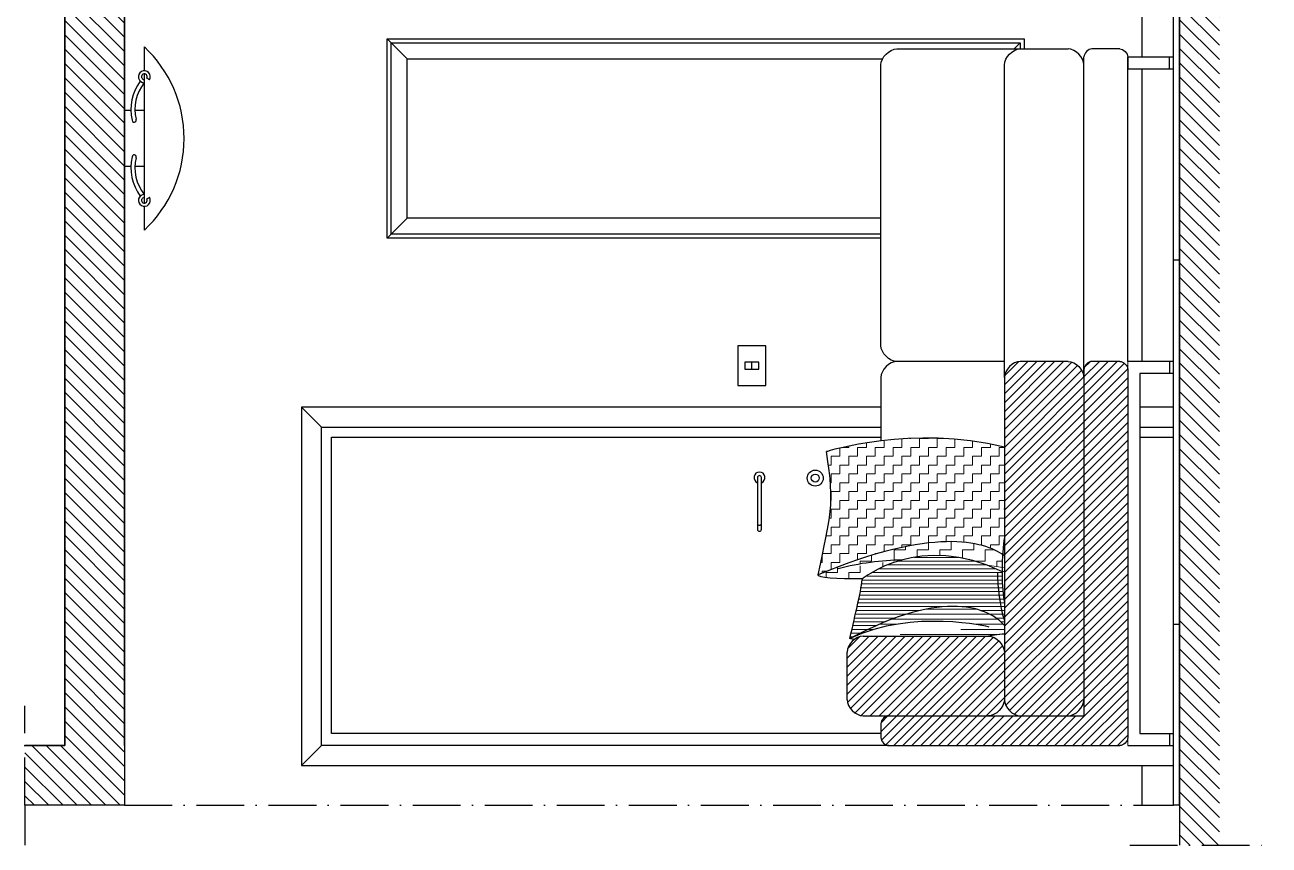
# Model space of a CAD drawing. Header units: millimetres. Extents: x 990 to 5684, y 331 to 3337.
# Drawn here: x 3400.6 to 3713.1, y 1077.1 to 1283.2 of the extents above; entities that cross this region are included whole.
import ezdxf

# ---------------------------------------------------------------- set-up
doc = ezdxf.new("R2010")
doc.units = ezdxf.units.MM
doc.linetypes.add('ACAD_ISO10W100', pattern=[18, 12, -3, 0, -3])
doc.layers.get('0').update_dxf_attribs({"color": 255})
for name, color, linetype, lineweight in [('A-FURN', 8, 'Continuous', 18), ('A-WALL-FULL', 255, 'Continuous', 35), ('A-WALL-FULL-EXTR', 255, 'Continuous', 35)]:
    doc.layers.add(name, color=color, linetype=linetype, lineweight=lineweight)
for name, color, linetype in [('A-SECT D-MCUT', 181, 'Continuous'), ('GIUNZIONI', 2, 'Continuous'), ('linee sezionee', 241, 'Continuous'), ('Livello 1', 175, 'Continuous'), ('vite 3', 250, 'Continuous'), ('VITI', 2, 'Continuous'), ('VITI 2', 4, 'Continuous')]:
    doc.layers.add(name, color=color, linetype=linetype)

msp = doc.modelspace()

# ---------------------------------------------------------------- hatches: boundary and pattern name
at = {"linetype": 'Continuous'}
h = msp.add_hatch(dxfattribs=at)
h.set_pattern_fill('ANSI31', color=175, scale=0.8, angle=270)
h.paths.add_polyline_path([(3700.6, 1422.14), (3700.6, 1432.14), (3690.6, 1432.14), (3690.6, 1422.14), (3689.1, 1422.14), (3400.6, 1422.14), (3400.6, 1407.14), (3410.6, 1407.14), (3410.6, 1102.14), (3400.6, 1102.14), (3400.6, 1087.14), (3425.6, 1087.14), (3425.6, 1102.14), (3425.6, 1407.14), (3690.6, 1407.14), (3690.6, 1087.14), (3690.6, 1077.14), (3700.6, 1077.14), (3700.6, 1087.14), (3700.6, 1102.14), (3700.6, 1407.14)])
at = {"layer": 'A-FURN'}
h = msp.add_hatch(dxfattribs=at)
h.set_pattern_fill('ANSI31', color=8, scale=0.5, angle=180)
edge = h.paths.add_edge_path(flags=17)
edge.add_spline(control_points=[(3650.6, 1198.64), (3648.71, 1198.64), (3646.6, 1196.52), (3646.6, 1194.64)], knot_values=[0, 0, 0, 0, 5.656854, 5.656854, 5.656854, 5.656854], degree=3, periodic=0)
edge.add_line((3646.6, 1194.64), (3646.6, 1113.64))
edge.add_spline(control_points=[(3646.6, 1113.64), (3646.6, 1111.75), (3648.71, 1109.64), (3650.6, 1109.64)], knot_values=[0, 0, 0, 0, 5.656854, 5.656854, 5.656854, 5.656854], degree=3, periodic=0)
edge.add_line((3650.6, 1109.64), (3662.6, 1109.64))
edge.add_spline(control_points=[(3662.6, 1109.64), (3664.48, 1109.64), (3666.6, 1111.75), (3666.6, 1113.64)], knot_values=[0, 0, 0, 0, 5.656854, 5.656854, 5.656854, 5.656854], degree=3, periodic=0)
edge.add_line((3666.6, 1113.64), (3666.6, 1194.64))
edge.add_spline(control_points=[(3666.6, 1194.64), (3666.6, 1196.52), (3664.48, 1198.64), (3662.6, 1198.64)], knot_values=[0, 0, 0, 0, 5.656854, 5.656854, 5.656854, 5.656854], degree=3, periodic=0)
edge.add_line((3662.6, 1198.64), (3650.6, 1198.64))
edge = h.paths.add_edge_path()
edge.add_spline(control_points=[(3617.6, 1109.64), (3616.65, 1109.64), (3615.6, 1108.58), (3615.6, 1107.64)], knot_values=[0, 0, 0, 0, 2.828427, 2.828427, 2.828427, 2.828427], degree=3, periodic=0)
edge.add_line((3615.6, 1107.64), (3615.6, 1104.14))
edge.add_spline(control_points=[(3615.6, 1104.14), (3615.6, 1103.19), (3616.65, 1102.14), (3617.6, 1102.14)], knot_values=[0, 0, 0, 0, 2.828427, 2.828427, 2.828427, 2.828427], degree=3, periodic=0)
edge.add_line((3617.6, 1102.14), (3675.6, 1102.14))
edge.add_spline(control_points=[(3675.6, 1102.14), (3676.54, 1102.14), (3677.6, 1103.19), (3677.6, 1104.14)], knot_values=[0, 0, 0, 0, 2.828427, 2.828427, 2.828427, 2.828427], degree=3, periodic=0)
edge.add_line((3677.6, 1104.14), (3677.6, 1196.64))
edge.add_spline(control_points=[(3677.6, 1196.64), (3677.6, 1197.58), (3676.54, 1198.64), (3675.6, 1198.64)], knot_values=[0, 0, 0, 0, 2.828427, 2.828427, 2.828427, 2.828427], degree=3, periodic=0)
edge.add_line((3675.6, 1198.64), (3668.6, 1198.64))
edge.add_spline(control_points=[(3668.6, 1198.64), (3667.65, 1198.64), (3666.6, 1197.58), (3666.6, 1196.64)], knot_values=[0, 0, 0, 0, 2.828427, 2.828427, 2.828427, 2.828427], degree=3, periodic=0)
edge.add_line((3666.6, 1196.64), (3666.6, 1194.64))
edge.add_line((3666.6, 1194.64), (3666.6, 1113.64))
edge.add_line((3666.6, 1113.64), (3666.6, 1109.64))
edge.add_line((3666.6, 1109.64), (3617.6, 1109.64))
edge = h.paths.add_edge_path()
edge.add_spline(control_points=[(3611.1, 1129.64), (3611.05, 1129.64), (3611.01, 1129.63), (3610.97, 1129.63)], knot_values=[0, 0, 0, 0, 0.127351, 0.127351, 0.127351, 0.127351], degree=3, periodic=0)
edge.add_spline(control_points=[(3610.97, 1129.63), (3610.96, 1129.63), (3610.95, 1129.63), (3610.94, 1129.63)], knot_values=[0.127351, 0.127351, 0.127351, 0.127351, 0.15647, 0.15647, 0.15647, 0.15647], degree=3, periodic=0)
edge.add_spline(control_points=[(3610.94, 1129.63), (3610.92, 1129.63), (3610.91, 1129.63), (3610.89, 1129.63)], knot_values=[0.15647, 0.15647, 0.15647, 0.15647, 0.200436, 0.200436, 0.200436, 0.200436], degree=3, periodic=0)
edge.add_spline(control_points=[(3610.89, 1129.63), (3610.86, 1129.63), (3610.83, 1129.62), (3610.8, 1129.62)], knot_values=[0.200436, 0.200436, 0.200436, 0.200436, 0.291873, 0.291873, 0.291873, 0.291873], degree=3, periodic=0)
edge.add_spline(control_points=[(3610.8, 1129.62), (3610.8, 1129.62), (3610.8, 1129.62), (3610.8, 1129.62)], knot_values=[0.291873, 0.291873, 0.291873, 0.291873, 0.291876, 0.291876, 0.291876, 0.291876], degree=3, periodic=0)
edge.add_spline(control_points=[(3610.8, 1129.62), (3610.75, 1129.61), (3610.69, 1129.61), (3610.64, 1129.6)], knot_values=[0.291876, 0.291876, 0.291876, 0.291876, 0.455114, 0.455114, 0.455114, 0.455114], degree=3, periodic=0)
edge.add_spline(control_points=[(3610.64, 1129.6), (3610.63, 1129.6), (3610.63, 1129.59), (3610.62, 1129.59)], knot_values=[0.455114, 0.455114, 0.455114, 0.455114, 0.469262, 0.469262, 0.469262, 0.469262], degree=3, periodic=0)
edge.add_spline(control_points=[(3610.62, 1129.59), (3610.6, 1129.59), (3610.57, 1129.58), (3610.54, 1129.58)], knot_values=[0.469262, 0.469262, 0.469262, 0.469262, 0.550614, 0.550614, 0.550614, 0.550614], degree=3, periodic=0)
edge.add_spline(control_points=[(3610.54, 1129.58), (3610.5, 1129.57), (3610.46, 1129.56), (3610.42, 1129.55)], knot_values=[0.550614, 0.550614, 0.550614, 0.550614, 0.67264, 0.67264, 0.67264, 0.67264], degree=3, periodic=0)
edge.add_spline(control_points=[(3610.42, 1129.55), (3610.37, 1129.54), (3610.32, 1129.52), (3610.27, 1129.51)], knot_values=[0.67264, 0.67264, 0.67264, 0.67264, 0.82253, 0.82253, 0.82253, 0.82253], degree=3, periodic=0)
edge.add_spline(control_points=[(3610.27, 1129.51), (3610.26, 1129.51), (3610.25, 1129.5), (3610.24, 1129.5)], knot_values=[0.82253, 0.82253, 0.82253, 0.82253, 0.850518, 0.850518, 0.850518, 0.850518], degree=3, periodic=0)
edge.add_spline(control_points=[(3610.24, 1129.5), (3610.19, 1129.49), (3610.15, 1129.47), (3610.11, 1129.46)], knot_values=[0.850518, 0.850518, 0.850518, 0.850518, 0.979008, 0.979008, 0.979008, 0.979008], degree=3, periodic=0)
edge.add_spline(control_points=[(3610.11, 1129.46), (3610.05, 1129.44), (3609.99, 1129.41), (3609.93, 1129.39)], knot_values=[0.979008, 0.979008, 0.979008, 0.979008, 1.155939, 1.155939, 1.155939, 1.155939], degree=3, periodic=0)
edge.add_spline(control_points=[(3609.93, 1129.39), (3609.88, 1129.37), (3609.84, 1129.35), (3609.79, 1129.33)], knot_values=[1.155939, 1.155939, 1.155939, 1.155939, 1.299605, 1.299605, 1.299605, 1.299605], degree=3, periodic=0)
edge.add_spline(control_points=[(3609.79, 1129.33), (3609.78, 1129.32), (3609.77, 1129.32), (3609.75, 1129.31)], knot_values=[1.299605, 1.299605, 1.299605, 1.299605, 1.334063, 1.334063, 1.334063, 1.334063], degree=3, periodic=0)
edge.add_spline(control_points=[(3609.75, 1129.31), (3609.68, 1129.28), (3609.6, 1129.24), (3609.53, 1129.2)], knot_values=[1.334063, 1.334063, 1.334063, 1.334063, 1.563395, 1.563395, 1.563395, 1.563395], degree=3, periodic=0)
edge.add_spline(control_points=[(3609.53, 1129.2), (3609.47, 1129.17), (3609.42, 1129.14), (3609.37, 1129.11)], knot_values=[1.563395, 1.563395, 1.563395, 1.563395, 1.734, 1.734, 1.734, 1.734], degree=3, periodic=0)
edge.add_spline(control_points=[(3609.37, 1129.11), (3609.33, 1129.09), (3609.3, 1129.07), (3609.27, 1129.05)], knot_values=[1.734, 1.734, 1.734, 1.734, 1.837217, 1.837217, 1.837217, 1.837217], degree=3, periodic=0)
edge.add_spline(control_points=[(3609.27, 1129.05), (3609.25, 1129.04), (3609.23, 1129.03), (3609.22, 1129.02)], knot_values=[1.837217, 1.837217, 1.837217, 1.837217, 1.887615, 1.887615, 1.887615, 1.887615], degree=3, periodic=0)
edge.add_spline(control_points=[(3609.22, 1129.02), (3609.13, 1128.96), (3609.04, 1128.89), (3608.95, 1128.83)], knot_values=[1.887615, 1.887615, 1.887615, 1.887615, 2.179375, 2.179375, 2.179375, 2.179375], degree=3, periodic=0)
edge.add_spline(control_points=[(3608.95, 1128.83), (3608.95, 1128.83), (3608.95, 1128.83), (3608.95, 1128.83)], knot_values=[2.179375, 2.179375, 2.179375, 2.179375, 2.179379, 2.179379, 2.179379, 2.179379], degree=3, periodic=0)
edge.add_spline(control_points=[(3608.95, 1128.83), (3608.95, 1128.83), (3608.95, 1128.83), (3608.95, 1128.83)], knot_values=[2.179379, 2.179379, 2.179379, 2.179379, 2.17938, 2.17938, 2.17938, 2.17938], degree=3, periodic=0)
edge.add_spline(control_points=[(3608.95, 1128.83), (3608.95, 1128.83), (3608.95, 1128.83), (3608.95, 1128.83)], knot_values=[2.17938, 2.17938, 2.17938, 2.17938, 2.179383, 2.179383, 2.179383, 2.179383], degree=3, periodic=0)
edge.add_spline(control_points=[(3608.95, 1128.83), (3608.88, 1128.77), (3608.81, 1128.72), (3608.74, 1128.66)], knot_values=[2.179383, 2.179383, 2.179383, 2.179383, 2.418348, 2.418348, 2.418348, 2.418348], degree=3, periodic=0)
edge.add_spline(control_points=[(3608.74, 1128.66), (3608.7, 1128.63), (3608.66, 1128.6), (3608.63, 1128.57)], knot_values=[2.418348, 2.418348, 2.418348, 2.418348, 2.544426, 2.544426, 2.544426, 2.544426], degree=3, periodic=0)
edge.add_spline(control_points=[(3608.63, 1128.57), (3608.61, 1128.55), (3608.6, 1128.54), (3608.58, 1128.52)], knot_values=[2.544426, 2.544426, 2.544426, 2.544426, 2.597983, 2.597983, 2.597983, 2.597983], degree=3, periodic=0)
edge.add_spline(control_points=[(3608.58, 1128.52), (3608.5, 1128.45), (3608.41, 1128.37), (3608.33, 1128.29)], knot_values=[2.597983, 2.597983, 2.597983, 2.597983, 2.898203, 2.898203, 2.898203, 2.898203], degree=3, periodic=0)
edge.add_spline(control_points=[(3608.33, 1128.29), (3608.27, 1128.22), (3608.22, 1128.16), (3608.16, 1128.1)], knot_values=[2.898203, 2.898203, 2.898203, 2.898203, 3.12159, 3.12159, 3.12159, 3.12159], degree=3, periodic=0)
edge.add_spline(control_points=[(3608.16, 1128.1), (3608.13, 1128.07), (3608.11, 1128.04), (3608.08, 1128.01)], knot_values=[3.12159, 3.12159, 3.12159, 3.12159, 3.224058, 3.224058, 3.224058, 3.224058], degree=3, periodic=0)
edge.add_spline(control_points=[(3608.08, 1128.01), (3608.07, 1128), (3608.06, 1127.98), (3608.05, 1127.97)], knot_values=[3.224058, 3.224058, 3.224058, 3.224058, 3.267966, 3.267966, 3.267966, 3.267966], degree=3, periodic=0)
edge.add_spline(control_points=[(3608.05, 1127.97), (3608, 1127.91), (3607.95, 1127.84), (3607.9, 1127.78)], knot_values=[3.267966, 3.267966, 3.267966, 3.267966, 3.483436, 3.483436, 3.483436, 3.483436], degree=3, periodic=0)
edge.add_spline(control_points=[(3607.9, 1127.78), (3607.84, 1127.69), (3607.78, 1127.61), (3607.72, 1127.52)], knot_values=[3.483436, 3.483436, 3.483436, 3.483436, 3.764649, 3.764649, 3.764649, 3.764649], degree=3, periodic=0)
edge.add_spline(control_points=[(3607.72, 1127.52), (3607.71, 1127.51), (3607.71, 1127.5), (3607.7, 1127.49)], knot_values=[3.764649, 3.764649, 3.764649, 3.764649, 3.795194, 3.795194, 3.795194, 3.795194], degree=3, periodic=0)
edge.add_spline(control_points=[(3607.7, 1127.49), (3607.68, 1127.46), (3607.66, 1127.42), (3607.64, 1127.39)], knot_values=[3.795194, 3.795194, 3.795194, 3.795194, 3.896509, 3.896509, 3.896509, 3.896509], degree=3, periodic=0)
edge.add_spline(control_points=[(3607.64, 1127.39), (3607.62, 1127.36), (3607.6, 1127.32), (3607.57, 1127.28)], knot_values=[3.896509, 3.896509, 3.896509, 3.896509, 4.012812, 4.012812, 4.012812, 4.012812], degree=3, periodic=0)
edge.add_spline(control_points=[(3607.57, 1127.28), (3607.57, 1127.28), (3607.57, 1127.28), (3607.57, 1127.28)], knot_values=[4.012812, 4.012812, 4.012812, 4.012812, 4.017904, 4.017904, 4.017904, 4.017904], degree=3, periodic=0)
edge.add_spline(control_points=[(3607.57, 1127.28), (3607.52, 1127.19), (3607.48, 1127.11), (3607.44, 1127.02)], knot_values=[4.017904, 4.017904, 4.017904, 4.017904, 4.278287, 4.278287, 4.278287, 4.278287], degree=3, periodic=0)
edge.add_spline(control_points=[(3607.44, 1127.02), (3607.42, 1126.98), (3607.4, 1126.94), (3607.38, 1126.9)], knot_values=[4.278287, 4.278287, 4.278287, 4.278287, 4.403054, 4.403054, 4.403054, 4.403054], degree=3, periodic=0)
edge.add_spline(control_points=[(3607.38, 1126.9), (3607.37, 1126.87), (3607.36, 1126.84), (3607.34, 1126.81)], knot_values=[4.403054, 4.403054, 4.403054, 4.403054, 4.495048, 4.495048, 4.495048, 4.495048], degree=3, periodic=0)
edge.add_spline(control_points=[(3607.34, 1126.81), (3607.34, 1126.8), (3607.34, 1126.8), (3607.34, 1126.8)], knot_values=[4.495048, 4.495048, 4.495048, 4.495048, 4.501808, 4.501808, 4.501808, 4.501808], degree=3, periodic=0)
edge.add_spline(control_points=[(3607.34, 1126.8), (3607.32, 1126.74), (3607.3, 1126.69), (3607.28, 1126.63)], knot_values=[4.501808, 4.501808, 4.501808, 4.501808, 4.672078, 4.672078, 4.672078, 4.672078], degree=3, periodic=0)
edge.add_spline(control_points=[(3607.28, 1126.63), (3607.26, 1126.59), (3607.25, 1126.56), (3607.24, 1126.52)], knot_values=[4.672078, 4.672078, 4.672078, 4.672078, 4.777106, 4.777106, 4.777106, 4.777106], degree=3, periodic=0)
edge.add_spline(control_points=[(3607.24, 1126.52), (3607.23, 1126.49), (3607.22, 1126.45), (3607.21, 1126.41)], knot_values=[4.777106, 4.777106, 4.777106, 4.777106, 4.889635, 4.889635, 4.889635, 4.889635], degree=3, periodic=0)
edge.add_spline(control_points=[(3607.21, 1126.41), (3607.19, 1126.36), (3607.18, 1126.3), (3607.17, 1126.25)], knot_values=[4.889635, 4.889635, 4.889635, 4.889635, 5.052461, 5.052461, 5.052461, 5.052461], degree=3, periodic=0)
edge.add_spline(control_points=[(3607.17, 1126.25), (3607.16, 1126.24), (3607.16, 1126.24), (3607.16, 1126.23)], knot_values=[5.052461, 5.052461, 5.052461, 5.052461, 5.06589, 5.06589, 5.06589, 5.06589], degree=3, periodic=0)
edge.add_spline(control_points=[(3607.16, 1126.23), (3607.16, 1126.2), (3607.15, 1126.17), (3607.15, 1126.15)], knot_values=[5.06589, 5.06589, 5.06589, 5.06589, 5.150896, 5.150896, 5.150896, 5.150896], degree=3, periodic=0)
edge.add_spline(control_points=[(3607.15, 1126.15), (3607.14, 1126.1), (3607.13, 1126.06), (3607.12, 1126.01)], knot_values=[5.150896, 5.150896, 5.150896, 5.150896, 5.284509, 5.284509, 5.284509, 5.284509], degree=3, periodic=0)
edge.add_spline(control_points=[(3607.12, 1126.01), (3607.12, 1126.01), (3607.12, 1126.01), (3607.12, 1126.01)], knot_values=[5.284509, 5.284509, 5.284509, 5.284509, 5.284511, 5.284511, 5.284511, 5.284511], degree=3, periodic=0)
edge.add_spline(control_points=[(3607.12, 1126.01), (3607.12, 1125.96), (3607.11, 1125.92), (3607.11, 1125.87)], knot_values=[5.284511, 5.284511, 5.284511, 5.284511, 5.426304, 5.426304, 5.426304, 5.426304], degree=3, periodic=0)
edge.add_spline(control_points=[(3607.11, 1125.87), (3607.11, 1125.86), (3607.1, 1125.84), (3607.1, 1125.83)], knot_values=[5.426304, 5.426304, 5.426304, 5.426304, 5.459821, 5.459821, 5.459821, 5.459821], degree=3, periodic=0)
edge.add_spline(control_points=[(3607.1, 1125.83), (3607.1, 1125.81), (3607.1, 1125.79), (3607.1, 1125.77)], knot_values=[5.459821, 5.459821, 5.459821, 5.459821, 5.519305, 5.519305, 5.519305, 5.519305], degree=3, periodic=0)
edge.add_spline(control_points=[(3607.1, 1125.77), (3607.1, 1125.73), (3607.1, 1125.68), (3607.1, 1125.64)], knot_values=[5.519305, 5.519305, 5.519305, 5.519305, 5.656854, 5.656854, 5.656854, 5.656854], degree=3, periodic=0)
edge.add_line((3607.1, 1125.64), (3607.1, 1113.64))
edge.add_spline(control_points=[(3607.1, 1113.64), (3607.1, 1111.75), (3609.21, 1109.64), (3611.1, 1109.64)], knot_values=[0, 0, 0, 0, 5.656854, 5.656854, 5.656854, 5.656854], degree=3, periodic=0)
edge.add_line((3611.1, 1109.64), (3642.6, 1109.64))
edge.add_spline(control_points=[(3642.6, 1109.64), (3644.48, 1109.64), (3646.6, 1111.75), (3646.6, 1113.64)], knot_values=[0, 0, 0, 0, 5.656854, 5.656854, 5.656854, 5.656854], degree=3, periodic=0)
edge.add_line((3646.6, 1113.64), (3646.6, 1125.64))
edge.add_spline(control_points=[(3646.6, 1125.64), (3646.6, 1127.52), (3644.48, 1129.64), (3642.6, 1129.64)], knot_values=[0, 0, 0, 0, 5.656854, 5.656854, 5.656854, 5.656854], degree=3, periodic=0)
edge.add_line((3642.6, 1129.64), (3611.1, 1129.64))
h = msp.add_hatch(dxfattribs=at)
h.set_pattern_fill('ZIGZAG', color=175, scale=0.7, angle=180)
h.set_pattern_definition([(180, (5287.732, -2903.4603), (-2.2225, -2.2225), [2.2225, -2.2225]), (270, (5285.5095, -2903.4603), (2.2225, -2.2225), [2.2225, -2.2225])])
edge = h.paths.add_edge_path()
edge.add_spline(control_points=[(3601.9, 1175.98), (3604.17, 1162.05), (3602.86, 1160.17), (3599.85, 1145.06)], knot_values=[0, 0, 0, 0, 50, 50, 50, 50], degree=3, periodic=0)
edge.add_spline(control_points=[(3599.85, 1145.06), (3628.18, 1156.79), (3640.68, 1153.75), (3646.26, 1150.07)], knot_values=[8.912169, 8.912169, 8.912169, 8.912169, 32.474828, 32.474828, 32.474828, 32.474828], degree=3, periodic=0)
edge.add_spline(control_points=[(3646.26, 1150.07), (3646.34, 1151.3), (3646.45, 1152.63), (3646.6, 1154.14)], knot_values=[32.13841, 32.13841, 32.13841, 32.13841, 38.078015, 38.078015, 38.078015, 38.078015], degree=3, periodic=0)
edge.add_line((3646.6, 1154.14), (3646.6, 1161.16))
edge.add_spline(control_points=[(3646.6, 1161.16), (3646.59, 1161.43), (3646.59, 1161.69), (3646.6, 1161.96)], knot_values=[19.230832, 19.230832, 19.230832, 19.230832, 19.844365, 19.844365, 19.844365, 19.844365], degree=3, periodic=0)
edge.add_line((3646.6, 1161.96), (3646.6, 1177.08))
edge.add_spline(control_points=[(3646.6, 1177.08), (3623.71, 1182.82), (3601.9, 1175.98), (3601.9, 1175.98)], knot_values=[1.837879, 1.837879, 1.837879, 1.837879, 50, 50, 50, 50], degree=3, periodic=0)
h = msp.add_hatch(dxfattribs=at)
h.set_pattern_fill('ZIGZAG', color=175, scale=0.9, angle=180)
h.set_pattern_definition([(180, (5287.732, -2903.4603), (-2.8575, -2.8575), [2.8575, -2.8575]), (270, (5284.8745, -2903.4603), (2.8575, -2.8575), [2.8575, -2.8575])])
edge = h.paths.add_edge_path()
edge.add_spline(control_points=[(3628.91, 1153.18), (3627.85, 1153.08), (3626.74, 1152.95), (3625.58, 1152.78)], knot_values=[22.060003, 22.060003, 22.060003, 22.060003, 23.609354, 23.609354, 23.609354, 23.609354], degree=3, periodic=0)
edge.add_spline(control_points=[(3625.58, 1152.78), (3624.51, 1152.62), (3623.4, 1152.43), (3622.23, 1152.2)], knot_values=[23.609354, 23.609354, 23.609354, 23.609354, 25.035593, 25.035593, 25.035593, 25.035593], degree=3, periodic=0)
edge.add_spline(control_points=[(3622.23, 1152.2), (3620.97, 1151.95), (3619.65, 1151.65), (3618.27, 1151.31)], knot_values=[25.035593, 25.035593, 25.035593, 25.035593, 26.584162, 26.584162, 26.584162, 26.584162], degree=3, periodic=0)
edge.add_spline(control_points=[(3618.27, 1151.31), (3615.68, 1150.66), (3612.88, 1149.84), (3609.85, 1148.83)], knot_values=[26.584162, 26.584162, 26.584162, 26.584162, 29.499245, 29.499245, 29.499245, 29.499245], degree=3, periodic=0)
edge.add_spline(control_points=[(3609.85, 1148.83), (3606.76, 1147.79), (3603.43, 1146.54), (3599.85, 1145.06)], knot_values=[29.499245, 29.499245, 29.499245, 29.499245, 32.474828, 32.474828, 32.474828, 32.474828], degree=3, periodic=0)
edge.add_spline(control_points=[(3599.85, 1145.06), (3599.68, 1144.18), (3604.37, 1143.94), (3610.95, 1144.03)], knot_values=[6.076614, 6.076614, 6.076614, 6.076614, 8.789808, 8.789808, 8.789808, 8.789808], degree=3, periodic=0)
edge.add_spline(control_points=[(3610.95, 1144.03), (3610.95, 1144.03), (3611.18, 1144.21), (3611.62, 1144.52)], knot_values=[43.807937, 43.807937, 43.807937, 43.807937, 50, 50, 50, 50], degree=3, periodic=0)
edge.add_spline(control_points=[(3611.62, 1144.52), (3612.06, 1144.83), (3612.72, 1145.26), (3613.57, 1145.75)], knot_values=[37.616238, 37.616238, 37.616238, 37.616238, 43.807937, 43.807937, 43.807937, 43.807937], degree=3, periodic=0)
edge.add_spline(control_points=[(3613.57, 1145.75), (3614, 1145.99), (3614.47, 1146.25), (3615, 1146.51)], knot_values=[34.52039, 34.52039, 34.52039, 34.52039, 37.616238, 37.616238, 37.616238, 37.616238], degree=3, periodic=0)
edge.add_spline(control_points=[(3615, 1146.51), (3615.54, 1146.78), (3616.14, 1147.05), (3616.79, 1147.33)], knot_values=[31.281892, 31.281892, 31.281892, 31.281892, 34.52039, 34.52039, 34.52039, 34.52039], degree=3, periodic=0)
edge.add_spline(control_points=[(3616.79, 1147.33), (3617.38, 1147.58), (3618.01, 1147.82), (3618.68, 1148.06)], knot_values=[28.328695, 28.328695, 28.328695, 28.328695, 31.281892, 31.281892, 31.281892, 31.281892], degree=3, periodic=0)
edge.add_spline(control_points=[(3618.68, 1148.06), (3619.42, 1148.32), (3620.21, 1148.56), (3621.05, 1148.78)], knot_values=[25.053733, 25.053733, 25.053733, 25.053733, 28.328695, 28.328695, 28.328695, 28.328695], degree=3, periodic=0)
edge.add_spline(control_points=[(3604.84, 1146.58), (3610.16, 1147.97), (3615.73, 1148.6), (3621.06, 1148.79)], knot_values=[37.121419, 37.121419, 37.121419, 37.121419, 50, 50, 50, 50], degree=3, periodic=0)
edge.add_spline(control_points=[(3621.06, 1148.79), (3621.74, 1148.97), (3622.45, 1149.13), (3623.19, 1149.28)], knot_values=[22.382856, 22.382856, 22.382856, 22.382856, 25.042605, 25.042605, 25.042605, 25.042605], degree=3, periodic=0)
edge.add_spline(control_points=[(3623.19, 1149.28), (3623.96, 1149.43), (3624.76, 1149.56), (3625.6, 1149.66)], knot_values=[19.598569, 19.598569, 19.598569, 19.598569, 22.382856, 22.382856, 22.382856, 22.382856], degree=3, periodic=0)
edge.add_spline(control_points=[(3625.6, 1149.66), (3626.48, 1149.76), (3627.38, 1149.83), (3628.33, 1149.86)], knot_values=[16.677239, 16.677239, 16.677239, 16.677239, 19.598569, 19.598569, 19.598569, 19.598569], degree=3, periodic=0)
edge.add_spline(control_points=[(3628.33, 1149.86), (3629.2, 1149.89), (3630.1, 1149.89), (3631.03, 1149.85)], knot_values=[13.963386, 13.963386, 13.963386, 13.963386, 16.677239, 16.677239, 16.677239, 16.677239], degree=3, periodic=0)
edge.add_spline(control_points=[(3631.03, 1149.85), (3632.05, 1149.8), (3633.1, 1149.7), (3634.19, 1149.55)], knot_values=[10.965988, 10.965988, 10.965988, 10.965988, 13.963386, 13.963386, 13.963386, 13.963386], degree=3, periodic=0)
edge.add_spline(control_points=[(3634.19, 1149.55), (3635.15, 1149.42), (3636.14, 1149.24), (3637.14, 1149.01)], knot_values=[8.303481, 8.303481, 8.303481, 8.303481, 10.965988, 10.965988, 10.965988, 10.965988], degree=3, periodic=0)
edge.add_spline(control_points=[(3637.14, 1149.01), (3638.3, 1148.75), (3639.48, 1148.43), (3640.7, 1148.03)], knot_values=[5.251401, 5.251401, 5.251401, 5.251401, 8.303481, 8.303481, 8.303481, 8.303481], degree=3, periodic=0)
edge.add_spline(control_points=[(3640.7, 1148.03), (3641.19, 1147.86), (3641.69, 1147.69), (3642.19, 1147.5)], knot_values=[4.005678, 4.005678, 4.005678, 4.005678, 5.251401, 5.251401, 5.251401, 5.251401], degree=3, periodic=0)
edge.add_spline(control_points=[(3642.19, 1147.5), (3643, 1147.38), (3643.75, 1147.26), (3644.45, 1147.14)], knot_values=[14.416027, 14.416027, 14.416027, 14.416027, 17.387256, 17.387256, 17.387256, 17.387256], degree=3, periodic=0)
edge.add_spline(control_points=[(3644.45, 1147.14), (3645.04, 1147.05), (3645.6, 1146.95), (3646.11, 1146.85)], knot_values=[11.860269, 11.860269, 11.860269, 11.860269, 14.416027, 14.416027, 14.416027, 14.416027], degree=3, periodic=0)
edge.add_spline(control_points=[(3646.11, 1146.85), (3646.12, 1147.53), (3646.15, 1148.23), (3646.19, 1148.97)], knot_values=[26.587317, 26.587317, 26.587317, 26.587317, 30.323527, 30.323527, 30.323527, 30.323527], degree=3, periodic=0)
edge.add_spline(control_points=[(3646.19, 1148.97), (3646.21, 1149.33), (3646.23, 1149.69), (3646.26, 1150.07)], knot_values=[30.323527, 30.323527, 30.323527, 30.323527, 32.13841, 32.13841, 32.13841, 32.13841], degree=3, periodic=0)
edge.add_spline(control_points=[(3646.26, 1150.07), (3645.96, 1150.26), (3645.65, 1150.46), (3645.31, 1150.64)], knot_values=[8.912169, 8.912169, 8.912169, 8.912169, 10.159262, 10.159262, 10.159262, 10.159262], degree=3, periodic=0)
edge.add_spline(control_points=[(3645.31, 1150.64), (3644.89, 1150.88), (3644.43, 1151.12), (3643.94, 1151.34)], knot_values=[10.159262, 10.159262, 10.159262, 10.159262, 11.734538, 11.734538, 11.734538, 11.734538], degree=3, periodic=0)
edge.add_spline(control_points=[(3643.94, 1151.34), (3643.5, 1151.54), (3643.04, 1151.73), (3642.54, 1151.9)], knot_values=[11.734538, 11.734538, 11.734538, 11.734538, 13.134012, 13.134012, 13.134012, 13.134012], degree=3, periodic=0)
edge.add_spline(control_points=[(3642.54, 1151.9), (3641.99, 1152.1), (3641.39, 1152.29), (3640.76, 1152.46)], knot_values=[13.134012, 13.134012, 13.134012, 13.134012, 14.700175, 14.700175, 14.700175, 14.700175], degree=3, periodic=0)
edge.add_spline(control_points=[(3640.76, 1152.46), (3640.19, 1152.61), (3639.59, 1152.74), (3638.96, 1152.86)], knot_values=[14.700175, 14.700175, 14.700175, 14.700175, 16.109149, 16.109149, 16.109149, 16.109149], degree=3, periodic=0)
edge.add_spline(control_points=[(3638.96, 1152.86), (3638.24, 1152.99), (3637.48, 1153.1), (3636.68, 1153.19)], knot_values=[16.109149, 16.109149, 16.109149, 16.109149, 17.690803, 17.690803, 17.690803, 17.690803], degree=3, periodic=0)
edge.add_spline(control_points=[(3636.68, 1153.19), (3635.97, 1153.26), (3635.23, 1153.31), (3634.45, 1153.34)], knot_values=[17.690803, 17.690803, 17.690803, 17.690803, 19.084506, 19.084506, 19.084506, 19.084506], degree=3, periodic=0)
edge.add_spline(control_points=[(3634.45, 1153.34), (3633.58, 1153.37), (3632.66, 1153.38), (3631.69, 1153.35)], knot_values=[19.084506, 19.084506, 19.084506, 19.084506, 20.637158, 20.637158, 20.637158, 20.637158], degree=3, periodic=0)
edge.add_spline(control_points=[(3631.69, 1153.35), (3630.81, 1153.32), (3629.88, 1153.26), (3628.91, 1153.18)], knot_values=[20.637158, 20.637158, 20.637158, 20.637158, 22.060003, 22.060003, 22.060003, 22.060003], degree=3, periodic=0)
h = msp.add_hatch(dxfattribs=at)
h.set_pattern_fill('LINE', color=40, scale=0.3, angle=180)
h.set_pattern_definition([(180, (5287.732, -2903.4603), (-3e-16, -0.9525), [])])
edge = h.paths.add_edge_path()
edge.add_spline(control_points=[(3607.8, 1129.01), (3631.72, 1141.88), (3642.97, 1136.58), (3646.6, 1132.31)], knot_values=[4.807711, 4.807711, 4.807711, 4.807711, 32.474828, 32.474828, 32.474828, 32.474828], degree=3, periodic=0)
edge.add_line((3646.6, 1132.31), (3646.6, 1138.37))
edge.add_spline(control_points=[(3646.6, 1138.37), (3646.25, 1141.15), (3646.09, 1143.4), (3646.1, 1145.82)], knot_values=[10.974501, 10.974501, 10.974501, 10.974501, 24.659212, 24.659212, 24.659212, 24.659212], degree=3, periodic=0)
edge.add_spline(control_points=[(3646.1, 1145.82), (3625.41, 1155.91), (3610.95, 1144.03), (3610.95, 1144.03)], knot_values=[0.850608, 0.850608, 0.850608, 0.850608, 50, 50, 50, 50], degree=3, periodic=0)
edge.add_spline(control_points=[(3610.95, 1144.03), (3610.38, 1139.85), (3609.29, 1135.76), (3607.8, 1129.01)], knot_values=[0, 0, 0, 0, 22.443588, 22.443588, 22.443588, 22.443588], degree=3, periodic=0)
h = msp.add_hatch(dxfattribs=at)
h.set_pattern_fill('LINE', color=40, scale=0.4, angle=180)
h.set_pattern_definition([(180, (5287.732, -2903.4603), (-5e-16, -1.27), [])])
edge = h.paths.add_edge_path()
edge.add_spline(control_points=[(3646.6, 1132.31), (3642.97, 1136.58), (3631.72, 1141.88), (3607.8, 1129.01)], knot_values=[4.807711, 4.807711, 4.807711, 4.807711, 32.474828, 32.474828, 32.474828, 32.474828], degree=3, periodic=0)
edge.add_spline(control_points=[(3642.79, 1131.92), (3642.79, 1131.92), (3623.58, 1136.61), (3607.8, 1129.01)], knot_values=[0, 0, 0, 0, 50, 50, 50, 50], degree=3, periodic=0)
edge.add_spline(control_points=[(3607.8, 1129.01), (3608.14, 1128.94), (3608.53, 1128.88), (3608.95, 1128.83)], knot_values=[8.422871, 8.422871, 8.422871, 8.422871, 8.789808, 8.789808, 8.789808, 8.789808], degree=3, periodic=0)
edge.add_spline(control_points=[(3608.95, 1128.83), (3609.61, 1129.32), (3610.37, 1129.64), (3611.1, 1129.64)], knot_values=[0, 0, 0, 0, 2.179383, 2.179383, 2.179383, 2.179383], degree=3, periodic=0)
edge.add_line((3611.1, 1129.64), (3640.02, 1129.64))
edge.add_spline(control_points=[(3640.02, 1129.64), (3642.93, 1129.85), (3645.27, 1130.04), (3646.6, 1130.16)], knot_values=[1.021488, 1.021488, 1.021488, 1.021488, 2.779855, 2.779855, 2.779855, 2.779855], degree=3, periodic=0)
edge.add_line((3646.6, 1130.16), (3646.6, 1132.31))

# ---------------------------------------------------------------- linework, layer by layer
for p, q in [((3689.1, 1087.14), (3689.1, 1407.14)), ((3662.6, 1198.64), (3650.6, 1198.64)), ((3675.6, 1198.64), (3668.6, 1198.64)), ((3646.6, 1194.64), (3646.6, 1113.64)), ((3666.6, 1196.64), (3666.6, 1109.64)), ((3677.6, 1196.64), (3677.6, 1104.14)), ((3611.1, 1129.64), (3642.6, 1129.64)), ((3607.1, 1113.64), (3607.1, 1125.64)), ((3611.1, 1109.64), (3666.6, 1109.64)), ((3615.6, 1107.64), (3615.6, 1104.14)), ((3425.6, 1102.14), (3425.6, 1087.14)), ((3617.6, 1102.14), (3675.6, 1102.14)), ((3425.6, 1087.14), (3400.6, 1087.14))]:
    msp.add_line(p, q)
at = {"linetype": 'ACAD_ISO10W100'}
msp.add_line((3690.6, 1087.14), (3689.1, 1087.14), dxfattribs=at)
at = {"linetype": 'Continuous'}
msp.add_line((3690.6, 1087.14), (3690.6, 1077.14), dxfattribs=at)
for points in [[(3650.6, 1198.64), (3648.71, 1198.64), (3646.6, 1196.52), (3646.6, 1194.64)], [(3662.6, 1198.64), (3664.48, 1198.64), (3666.6, 1196.52), (3666.6, 1194.64)], [(3668.6, 1198.64), (3667.65, 1198.64), (3666.6, 1197.58), (3666.6, 1196.64)], [(3675.6, 1198.64), (3676.54, 1198.64), (3677.6, 1197.58), (3677.6, 1196.64)], [(3611.1, 1129.64), (3609.21, 1129.64), (3607.1, 1127.52), (3607.1, 1125.64)], [(3642.6, 1129.64), (3644.48, 1129.64), (3646.6, 1127.52), (3646.6, 1125.64)], [(3607.1, 1113.64), (3607.1, 1111.75), (3609.21, 1109.64), (3611.1, 1109.64)], [(3646.6, 1113.64), (3646.6, 1111.75), (3644.48, 1109.64), (3642.6, 1109.64)], [(3646.6, 1113.64), (3646.6, 1111.75), (3648.71, 1109.64), (3650.6, 1109.64)], [(3662.6, 1109.64), (3664.48, 1109.64), (3666.6, 1111.75), (3666.6, 1113.64)], [(3617.6, 1109.64), (3616.65, 1109.64), (3615.6, 1108.58), (3615.6, 1107.64)], [(3615.6, 1104.14), (3615.6, 1103.19), (3616.65, 1102.14), (3617.6, 1102.14)], [(3677.6, 1104.14), (3677.6, 1103.19), (3676.54, 1102.14), (3675.6, 1102.14)]]:
    msp.add_open_spline(points, degree=3)
at = {"layer": 'A-FURN'}
for p, q in [((3677.6, 1198.64), (3677.6, 1196.64)), ((3689.1, 1198.64), (3688.1, 1198.64)), ((3677.6, 1104.14), (3677.6, 1102.14)), ((3689.1, 1105.14), (3688.1, 1105.14)), ((3689.1, 1087.14), (3689.1, 1102.14))]:
    msp.add_line(p, q, dxfattribs=at)
for points in [[(3646.6, 1161.96), (3646.59, 1161.69), (3646.59, 1161.43), (3646.6, 1161.16)], [(3646.6, 1146.76), (3645.4, 1146.99), (3643.92, 1147.24), (3642.19, 1147.5)], [(3646.6, 1145.85), (3646.43, 1145.84), (3646.27, 1145.83), (3646.1, 1145.82)]]:
    msp.add_open_spline(points, degree=3, dxfattribs=at)
at = {"layer": 'A-SECT D-MCUT'}
for p, q in [((3681.1, 1322.14), (3681.1, 1275.14)), ((3496.6, 1274.64), (3491.6, 1279.64)), ((3491.6, 1279.64), (3651.6, 1279.64)), ((3491.6, 1229.64), (3491.6, 1279.64)), ((3681.1, 1272.14), (3681.1, 1198.64)), ((3491.6, 1229.64), (3496.6, 1234.64)), ((3615.6, 1229.64), (3491.6, 1229.64)), ((3681.1, 1097.14), (3681.1, 1087.14))]:
    msp.add_line(p, q, dxfattribs=at)
at = {"layer": 'A-SECT D-MCUT', "transparency": 33554687}
msp.add_line((3583.19, 1196.7), (3583.19, 1198.45), dxfattribs=at)
at = {"layer": 'A-SECT D-MCUT'}
msp.add_lwpolyline([(3615.6, 1234.64), (3496.6, 1234.64), (3496.6, 1274.64), (3616, 1274.64)], dxfattribs=at)
at = {"layer": 'A-SECT D-MCUT', "transparency": 33554687}
for points in [[(3586.69, 1202.57), (3579.69, 1202.57), (3579.69, 1192.57), (3586.69, 1192.57)], [(3584.94, 1196.7), (3584.94, 1198.45), (3581.44, 1198.45), (3581.44, 1196.7)]]:
    msp.add_lwpolyline(points, close=True, dxfattribs=at)
at = {"layer": 'A-SECT D-MCUT'}
msp.add_lwpolyline([(3584.6, 1156.47, 1), (3585.6, 1156.47), (3585.6, 1169.47, 1), (3584.6, 1169.47)], format="xyb", close=True, dxfattribs=at)
for radius in [2, 1]:
    msp.add_circle((3599.1, 1169.33), radius, dxfattribs=at)
for centre, radius, start, end in [((3585.1, 1169.47), 1.38, 291.3169, 248.6831), ((3585.1, 1157.97), 0.5, 180, 0)]:
    msp.add_arc(centre, radius, start, end, dxfattribs=at)
at = {"layer": 'A-WALL-FULL'}
msp.add_line((3410.6, 1102.14), (3400.6, 1102.14), dxfattribs=at)
at = {"layer": 'A-WALL-FULL-EXTR'}
for p, q in [((3410.6, 1102.14), (3410.6, 1407.14)), ((3425.6, 1102.14), (3425.6, 1407.14)), ((3690.6, 1087.14), (3690.6, 1407.14))]:
    msp.add_line(p, q, dxfattribs=at)
at = {"layer": 'GIUNZIONI'}
for p, q in [((3430.6, 1271.66), (3430.6, 1277.64)), ((3430.6, 1238.41), (3430.6, 1270.86)), ((3427.22, 1261.64), (3425.6, 1261.64)), ((3425.6, 1247.64), (3425.6, 1261.64)), ((3430.6, 1261.64), (3428.22, 1261.64)), ((3427.22, 1247.64), (3425.6, 1247.64)), ((3430.6, 1247.64), (3428.22, 1247.64)), ((3430.6, 1231.64), (3430.6, 1237.61))]:
    msp.add_line(p, q, dxfattribs=at)
for centre, radius, start, end in [((3409.15, 1254.64), 31.45, 313.0029, 46.9971), ((3439.12, 1261.98), 11.9, 143.3972, 193.2897), ((3430.6, 1270.16), 1.5, 329.1907, 270), ((3430.6, 1270.16), 0.7, 329.1907, 270), ((3417.75, 1247.16), 26.34, 57.5592, 59.2996), ((3438.79, 1261.97), 10.58, 140.7582, 193.678), ((3428.05, 1259.24), 0.514, 180, 26.5794), ((3439.12, 1247.29), 11.9, 166.7103, 216.6028), ((3428.05, 1250.03), 0.514, 333.4206, 180), ((3438.79, 1247.3), 10.58, 166.322, 219.2418), ((3430.6, 1239.11), 1.5, 90, 30.8093), ((3430.6, 1239.11), 0.7, 90, 30.8093), ((3417.75, 1262.11), 26.34, 300.7004, 302.4408)]:
    msp.add_arc(centre, radius, start, end, dxfattribs=at)
at = {"layer": 'linee sezionee', "linetype": 'ACAD_ISO10W100'}
for p, q in [((3400.6, 1087.14), (3400.6, 1112.14)), ((3400.6, 1087.14), (3400.6, 1077.14)), ((3425.6, 1087.14), (3689.1, 1087.14)), ((3678.1, 1077.14), (3713.1, 1077.14))]:
    msp.add_line(p, q, dxfattribs=at)
at = {"layer": 'Livello 1'}
for p, q in [((3649.1, 1277.14), (3650.6, 1278.64)), ((3651.6, 1279.64), (3651.6, 1277.14))]:
    msp.add_line(p, q, dxfattribs=at)
at = {"layer": 'vite 3'}
msp.add_lwpolyline([(3615.6, 1230.64), (3492.6, 1230.64), (3492.6, 1278.64), (3650.6, 1278.64), (3650.6, 1277.14)], dxfattribs=at)
at = {"layer": 'VITI'}
for p, q in [((3619.6, 1277.14), (3650.6, 1277.14)), ((3650.6, 1277.14), (3662.6, 1277.14)), ((3666.6, 1194.64), (3666.6, 1275.14)), ((3675.6, 1277.14), (3668.6, 1277.14)), ((3677.6, 1198.64), (3677.6, 1275.14)), ((3677.6, 1275.14), (3677.6, 1272.14)), ((3615.6, 1202.64), (3615.6, 1273.14)), ((3646.6, 1194.64), (3646.6, 1273.14)), ((3646.6, 1198.64), (3619.6, 1198.64)), ((3615.6, 1194.64), (3615.6, 1178.67))]:
    msp.add_line(p, q, dxfattribs=at)
for points in [[(3615.6, 1273.14), (3615.6, 1275.02), (3617.71, 1277.14), (3619.6, 1277.14)], [(3646.6, 1273.14), (3646.6, 1275.02), (3648.71, 1277.14), (3650.6, 1277.14)], [(3666.6, 1273.14), (3666.6, 1275.02), (3664.48, 1277.14), (3662.6, 1277.14)], [(3668.6, 1277.14), (3667.65, 1277.14), (3666.6, 1276.08), (3666.6, 1275.14)], [(3675.6, 1277.14), (3676.54, 1277.14), (3677.6, 1276.08), (3677.6, 1275.14)], [(3619.6, 1198.64), (3617.71, 1198.64), (3615.6, 1200.75), (3615.6, 1202.64)], [(3619.6, 1198.64), (3617.71, 1198.64), (3615.6, 1196.52), (3615.6, 1194.64)]]:
    msp.add_open_spline(points, degree=3, dxfattribs=at)
at = {"layer": 'VITI 2'}
for p, q in [((3677.6, 1275.14), (3689.1, 1275.14)), ((3688.1, 1272.14), (3688.1, 1275.14)), ((3677.6, 1272.14), (3689.1, 1272.14)), ((3689.1, 1224.14), (3690.6, 1224.14)), ((3689.1, 1198.64), (3677.6, 1198.64)), ((3688.1, 1198.64), (3688.1, 1195.64)), ((3689.1, 1195.64), (3680.6, 1195.64)), ((3680.6, 1195.64), (3680.6, 1105.14)), ((3470.1, 1187.14), (3470.1, 1097.14)), ((3475.1, 1182.14), (3470.1, 1187.14)), ((3615.6, 1187.14), (3470.1, 1187.14)), ((3689.1, 1187.14), (3680.6, 1187.14)), ((3475.1, 1102.14), (3475.1, 1182.14)), ((3475.1, 1182.14), (3615.6, 1182.14)), ((3680.6, 1182.14), (3689.1, 1182.14)), ((3477.6, 1105.19), (3477.6, 1179.64)), ((3477.6, 1179.64), (3615.6, 1179.64)), ((3680.6, 1179.64), (3689.1, 1179.64)), ((3689.1, 1132.64), (3690.6, 1132.64)), ((3615.6, 1105.19), (3477.6, 1105.19)), ((3680.6, 1105.14), (3689.1, 1105.14)), ((3688.1, 1105.14), (3688.1, 1102.14)), ((3475.1, 1102.14), (3470.1, 1097.14)), ((3617.6, 1102.14), (3475.1, 1102.14)), ((3677.6, 1102.14), (3689.1, 1102.14)), ((3470.1, 1097.14), (3689.1, 1097.14))]:
    msp.add_line(p, q, dxfattribs=at)
for points in [[(3646.6, 1177.08), (3623.71, 1182.82), (3601.9, 1175.98), (3601.9, 1175.98)], [(3599.85, 1145.06), (3602.86, 1160.17), (3604.17, 1162.05), (3601.9, 1175.98)], [(3646.6, 1149.84), (3641.19, 1153.62), (3628.77, 1157.03), (3599.85, 1145.06)], [(3646.1, 1145.82), (3625.41, 1155.91), (3610.95, 1144.03), (3610.95, 1144.03)], [(3646.6, 1138.37), (3645.91, 1143.88), (3645.95, 1147.28), (3646.6, 1154.14)], [(3621.06, 1148.79), (3615.73, 1148.6), (3610.16, 1147.97), (3604.84, 1146.58)], [(3610.95, 1144.03), (3604.37, 1143.94), (3599.68, 1144.18), (3599.85, 1145.06)], [(3607.8, 1129.01), (3609.29, 1135.76), (3610.38, 1139.85), (3610.95, 1144.03)], [(3644.86, 1145.73), (3644.9, 1141.74), (3645.37, 1137.55), (3646.6, 1133.54)], [(3646.6, 1132.31), (3642.97, 1136.58), (3631.72, 1141.88), (3607.8, 1129.01)], [(3642.79, 1131.92), (3642.79, 1131.92), (3623.58, 1136.61), (3607.8, 1129.01)], [(3608.95, 1128.83), (3608.53, 1128.88), (3608.14, 1128.94), (3607.8, 1129.01)], [(3646.6, 1130.16), (3645.27, 1130.04), (3642.6, 1129.64), (3642.6, 1129.64)]]:
    msp.add_open_spline(points, degree=3, dxfattribs=at)

doc.saveas('drawing.dxf')
